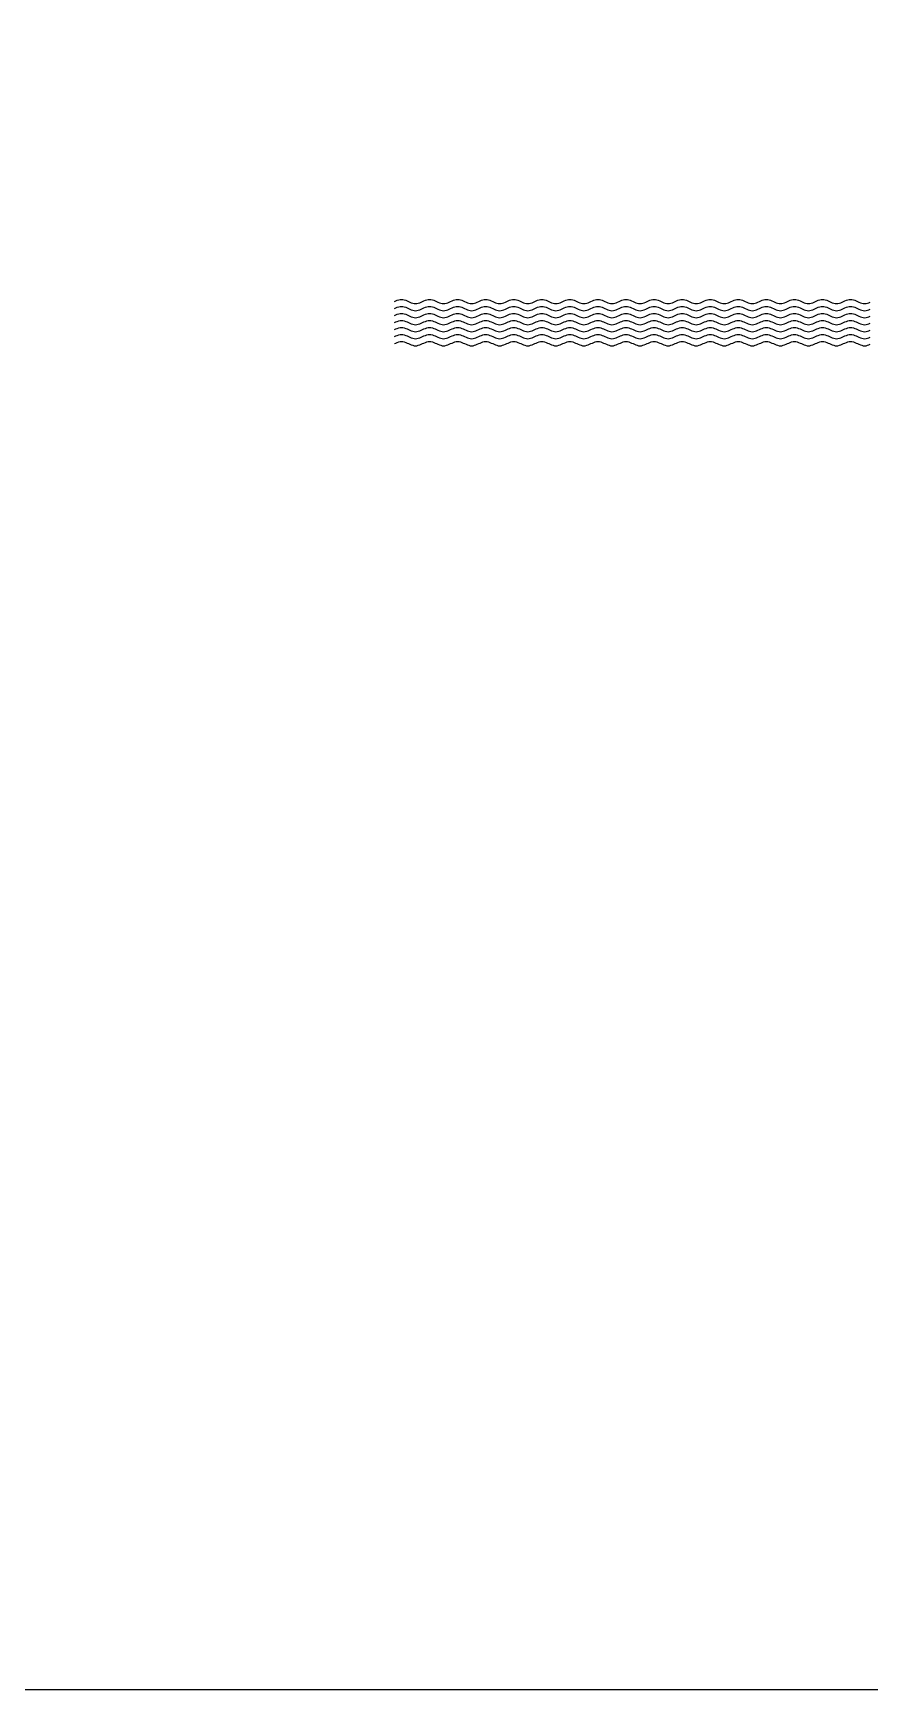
# Model space of a CAD drawing. Header units: millimetres. Extents: x -37 to 615, y -148 to 313.
# Drawn here: x 182.3 to 301.5, y -147.9 to 88.3 of the extents above; entities that cross this region are included whole.
import ezdxf

# ---------------------------------------------------------------- set-up
doc = ezdxf.new("R2010")
doc.units = ezdxf.units.MM

msp = doc.modelspace()

# ---------------------------------------------------------------- linework, layer by layer
at = {"color": 3, "linetype": 'ByBlock'}
msp.add_lwpolyline([(-36.77, 313.19), (615.38, 313.19), (615.38, -147.93), (-36.77, -147.93)], close=True, dxfattribs=at)
at = {"color": 7}
for points in [[(233.8, 50), (234, 50.09), (234.2, 50.18), (234.4, 50.24), (234.6, 50.29), (234.8, 50.3), (235, 50.29), (235.2, 50.24), (235.4, 50.18), (235.6, 50.09), (235.8, 50), (236, 49.91), (236.2, 49.82), (236.4, 49.76), (236.6, 49.71), (236.8, 49.7), (237, 49.71), (237.2, 49.76), (237.4, 49.82), (237.6, 49.91), (237.8, 50), (238, 50.09), (238.2, 50.18), (238.4, 50.24), (238.6, 50.29), (238.8, 50.3), (239, 50.29), (239.2, 50.24), (239.4, 50.18), (239.6, 50.09), (239.8, 50), (240, 49.91), (240.2, 49.82), (240.4, 49.76), (240.6, 49.71), (240.8, 49.7), (241, 49.71), (241.2, 49.76), (241.4, 49.82), (241.6, 49.91), (241.8, 50), (242, 50.09), (242.2, 50.18), (242.4, 50.24), (242.6, 50.29), (242.8, 50.3), (243, 50.29), (243.2, 50.24), (243.4, 50.18), (243.6, 50.09), (243.8, 50), (244, 49.91), (244.2, 49.82), (244.4, 49.76), (244.6, 49.71), (244.8, 49.7), (245, 49.71), (245.2, 49.76), (245.4, 49.82), (245.6, 49.91), (245.8, 50), (246, 50.09), (246.2, 50.18), (246.4, 50.24), (246.6, 50.29), (246.8, 50.3), (247, 50.29), (247.2, 50.24), (247.4, 50.18), (247.6, 50.09), (247.8, 50), (248, 49.91), (248.2, 49.82), (248.4, 49.76), (248.6, 49.71), (248.8, 49.7), (249, 49.71), (249.2, 49.76), (249.4, 49.82), (249.6, 49.91), (249.8, 50), (250, 50.09), (250.2, 50.18), (250.4, 50.24), (250.6, 50.29), (250.8, 50.3), (251, 50.29), (251.2, 50.24), (251.4, 50.18), (251.6, 50.09), (251.8, 50), (252, 49.91), (252.2, 49.82), (252.4, 49.76), (252.6, 49.71), (252.8, 49.7), (253, 49.71), (253.2, 49.76), (253.4, 49.82), (253.6, 49.91), (253.8, 50), (254, 50.09), (254.2, 50.18), (254.4, 50.24), (254.6, 50.29), (254.8, 50.3), (255, 50.29), (255.2, 50.24), (255.4, 50.18), (255.6, 50.09), (255.8, 50), (256, 49.91), (256.2, 49.82), (256.4, 49.76), (256.6, 49.71), (256.8, 49.7), (257, 49.71), (257.2, 49.76), (257.4, 49.82), (257.6, 49.91), (257.8, 50), (258, 50.09), (258.2, 50.18), (258.4, 50.24), (258.6, 50.29), (258.8, 50.3), (259, 50.29), (259.2, 50.24), (259.4, 50.18), (259.6, 50.09), (259.8, 50), (260, 49.91), (260.2, 49.82), (260.4, 49.76), (260.6, 49.71), (260.8, 49.7), (261, 49.71), (261.2, 49.76), (261.4, 49.82), (261.6, 49.91), (261.8, 50), (262, 50.09), (262.2, 50.18), (262.4, 50.24), (262.6, 50.29), (262.8, 50.3), (263, 50.29), (263.2, 50.24), (263.4, 50.18), (263.6, 50.09), (263.8, 50), (264, 49.91), (264.2, 49.82), (264.4, 49.76), (264.6, 49.71), (264.8, 49.7), (265, 49.71), (265.2, 49.76), (265.4, 49.82), (265.6, 49.91), (265.8, 50), (266, 50.09), (266.2, 50.18), (266.4, 50.24), (266.6, 50.29), (266.8, 50.3), (267, 50.29), (267.2, 50.24), (267.4, 50.18), (267.6, 50.09), (267.8, 50), (268, 49.91), (268.2, 49.82), (268.4, 49.76), (268.6, 49.71), (268.8, 49.7), (269, 49.71), (269.2, 49.76), (269.4, 49.82), (269.6, 49.91), (269.8, 50), (270, 50.09), (270.2, 50.18), (270.4, 50.24), (270.6, 50.29), (270.8, 50.3), (271, 50.29), (271.2, 50.24), (271.4, 50.18), (271.6, 50.09), (271.8, 50), (272, 49.91), (272.2, 49.82), (272.4, 49.76), (272.6, 49.71), (272.8, 49.7), (273, 49.71), (273.2, 49.76), (273.4, 49.82), (273.6, 49.91), (273.8, 50), (274, 50.09), (274.2, 50.18), (274.4, 50.24), (274.6, 50.29), (274.8, 50.3), (275, 50.29), (275.2, 50.24), (275.4, 50.18), (275.6, 50.09), (275.8, 50), (276, 49.91), (276.2, 49.82), (276.4, 49.76), (276.6, 49.71), (276.8, 49.7), (277, 49.71), (277.2, 49.76), (277.4, 49.82), (277.6, 49.91), (277.8, 50), (278, 50.09), (278.2, 50.18), (278.4, 50.24), (278.6, 50.29), (278.8, 50.3), (279, 50.29), (279.2, 50.24), (279.4, 50.18), (279.6, 50.09), (279.8, 50), (280, 49.91), (280.2, 49.82), (280.4, 49.76), (280.6, 49.71), (280.8, 49.7), (281, 49.71), (281.2, 49.76), (281.4, 49.82), (281.6, 49.91), (281.8, 50), (282, 50.09), (282.2, 50.18), (282.4, 50.24), (282.6, 50.29), (282.8, 50.3), (283, 50.29), (283.2, 50.24), (283.4, 50.18), (283.6, 50.09), (283.8, 50), (284, 49.91), (284.2, 49.82), (284.4, 49.76), (284.6, 49.71), (284.8, 49.7), (285, 49.71), (285.2, 49.76), (285.4, 49.82), (285.6, 49.91), (285.8, 50), (286, 50.09), (286.2, 50.18), (286.4, 50.24), (286.6, 50.29), (286.8, 50.3), (287, 50.29), (287.2, 50.24), (287.4, 50.18), (287.6, 50.09), (287.8, 50), (288, 49.91), (288.2, 49.82), (288.4, 49.76), (288.6, 49.71), (288.8, 49.7), (289, 49.71), (289.2, 49.76), (289.4, 49.82), (289.6, 49.91), (289.8, 50), (290, 50.09), (290.2, 50.18), (290.4, 50.24), (290.6, 50.29), (290.8, 50.3), (291, 50.29), (291.2, 50.24), (291.4, 50.18), (291.6, 50.09), (291.8, 50), (292, 49.91), (292.2, 49.82), (292.4, 49.76), (292.6, 49.71), (292.8, 49.7), (293, 49.71), (293.2, 49.76), (293.4, 49.82), (293.6, 49.91), (293.8, 50), (294, 50.09), (294.2, 50.18), (294.4, 50.24), (294.6, 50.29), (294.8, 50.3), (295, 50.29), (295.2, 50.24), (295.4, 50.18), (295.6, 50.09), (295.8, 50), (296, 49.91), (296.2, 49.82), (296.4, 49.76), (296.6, 49.71), (296.8, 49.7), (297, 49.71), (297.2, 49.76), (297.4, 49.82), (297.6, 49.91), (297.8, 50), (298, 50.09), (298.2, 50.18), (298.4, 50.24), (298.6, 50.29), (298.8, 50.3), (299, 50.29), (299.2, 50.24), (299.4, 50.18), (299.6, 50.09), (299.8, 50), (300, 49.91), (300.2, 49.82), (300.4, 49.76), (300.6, 49.71), (300.8, 49.7), (301, 49.71), (301.2, 49.76), (301.4, 49.82), (301.6, 49.91)], [(233.8, 49), (234, 49.09), (234.2, 49.18), (234.4, 49.24), (234.6, 49.29), (234.8, 49.3), (235, 49.29), (235.2, 49.24), (235.4, 49.18), (235.6, 49.09), (235.8, 49), (236, 48.91), (236.2, 48.82), (236.4, 48.76), (236.6, 48.71), (236.8, 48.7), (237, 48.71), (237.2, 48.76), (237.4, 48.82), (237.6, 48.91), (237.8, 49), (238, 49.09), (238.2, 49.18), (238.4, 49.24), (238.6, 49.29), (238.8, 49.3), (239, 49.29), (239.2, 49.24), (239.4, 49.18), (239.6, 49.09), (239.8, 49), (240, 48.91), (240.2, 48.82), (240.4, 48.76), (240.6, 48.71), (240.8, 48.7), (241, 48.71), (241.2, 48.76), (241.4, 48.82), (241.6, 48.91), (241.8, 49), (242, 49.09), (242.2, 49.18), (242.4, 49.24), (242.6, 49.29), (242.8, 49.3), (243, 49.29), (243.2, 49.24), (243.4, 49.18), (243.6, 49.09), (243.8, 49), (244, 48.91), (244.2, 48.82), (244.4, 48.76), (244.6, 48.71), (244.8, 48.7), (245, 48.71), (245.2, 48.76), (245.4, 48.82), (245.6, 48.91), (245.8, 49), (246, 49.09), (246.2, 49.18), (246.4, 49.24), (246.6, 49.29), (246.8, 49.3), (247, 49.29), (247.2, 49.24), (247.4, 49.18), (247.6, 49.09), (247.8, 49), (248, 48.91), (248.2, 48.82), (248.4, 48.76), (248.6, 48.71), (248.8, 48.7), (249, 48.71), (249.2, 48.76), (249.4, 48.82), (249.6, 48.91), (249.8, 49), (250, 49.09), (250.2, 49.18), (250.4, 49.24), (250.6, 49.29), (250.8, 49.3), (251, 49.29), (251.2, 49.24), (251.4, 49.18), (251.6, 49.09), (251.8, 49), (252, 48.91), (252.2, 48.82), (252.4, 48.76), (252.6, 48.71), (252.8, 48.7), (253, 48.71), (253.2, 48.76), (253.4, 48.82), (253.6, 48.91), (253.8, 49), (254, 49.09), (254.2, 49.18), (254.4, 49.24), (254.6, 49.29), (254.8, 49.3), (255, 49.29), (255.2, 49.24), (255.4, 49.18), (255.6, 49.09), (255.8, 49), (256, 48.91), (256.2, 48.82), (256.4, 48.76), (256.6, 48.71), (256.8, 48.7), (257, 48.71), (257.2, 48.76), (257.4, 48.82), (257.6, 48.91), (257.8, 49), (258, 49.09), (258.2, 49.18), (258.4, 49.24), (258.6, 49.29), (258.8, 49.3), (259, 49.29), (259.2, 49.24), (259.4, 49.18), (259.6, 49.09), (259.8, 49), (260, 48.91), (260.2, 48.82), (260.4, 48.76), (260.6, 48.71), (260.8, 48.7), (261, 48.71), (261.2, 48.76), (261.4, 48.82), (261.6, 48.91), (261.8, 49), (262, 49.09), (262.2, 49.18), (262.4, 49.24), (262.6, 49.29), (262.8, 49.3), (263, 49.29), (263.2, 49.24), (263.4, 49.18), (263.6, 49.09), (263.8, 49), (264, 48.91), (264.2, 48.82), (264.4, 48.76), (264.6, 48.71), (264.8, 48.7), (265, 48.71), (265.2, 48.76), (265.4, 48.82), (265.6, 48.91), (265.8, 49), (266, 49.09), (266.2, 49.18), (266.4, 49.24), (266.6, 49.29), (266.8, 49.3), (267, 49.29), (267.2, 49.24), (267.4, 49.18), (267.6, 49.09), (267.8, 49), (268, 48.91), (268.2, 48.82), (268.4, 48.76), (268.6, 48.71), (268.8, 48.7), (269, 48.71), (269.2, 48.76), (269.4, 48.82), (269.6, 48.91), (269.8, 49), (270, 49.09), (270.2, 49.18), (270.4, 49.24), (270.6, 49.29), (270.8, 49.3), (271, 49.29), (271.2, 49.24), (271.4, 49.18), (271.6, 49.09), (271.8, 49), (272, 48.91), (272.2, 48.82), (272.4, 48.76), (272.6, 48.71), (272.8, 48.7), (273, 48.71), (273.2, 48.76), (273.4, 48.82), (273.6, 48.91), (273.8, 49), (274, 49.09), (274.2, 49.18), (274.4, 49.24), (274.6, 49.29), (274.8, 49.3), (275, 49.29), (275.2, 49.24), (275.4, 49.18), (275.6, 49.09), (275.8, 49), (276, 48.91), (276.2, 48.82), (276.4, 48.76), (276.6, 48.71), (276.8, 48.7), (277, 48.71), (277.2, 48.76), (277.4, 48.82), (277.6, 48.91), (277.8, 49), (278, 49.09), (278.2, 49.18), (278.4, 49.24), (278.6, 49.29), (278.8, 49.3), (279, 49.29), (279.2, 49.24), (279.4, 49.18), (279.6, 49.09), (279.8, 49), (280, 48.91), (280.2, 48.82), (280.4, 48.76), (280.6, 48.71), (280.8, 48.7), (281, 48.71), (281.2, 48.76), (281.4, 48.82), (281.6, 48.91), (281.8, 49), (282, 49.09), (282.2, 49.18), (282.4, 49.24), (282.6, 49.29), (282.8, 49.3), (283, 49.29), (283.2, 49.24), (283.4, 49.18), (283.6, 49.09), (283.8, 49), (284, 48.91), (284.2, 48.82), (284.4, 48.76), (284.6, 48.71), (284.8, 48.7), (285, 48.71), (285.2, 48.76), (285.4, 48.82), (285.6, 48.91), (285.8, 49), (286, 49.09), (286.2, 49.18), (286.4, 49.24), (286.6, 49.29), (286.8, 49.3), (287, 49.29), (287.2, 49.24), (287.4, 49.18), (287.6, 49.09), (287.8, 49), (288, 48.91), (288.2, 48.82), (288.4, 48.76), (288.6, 48.71), (288.8, 48.7), (289, 48.71), (289.2, 48.76), (289.4, 48.82), (289.6, 48.91), (289.8, 49), (290, 49.09), (290.2, 49.18), (290.4, 49.24), (290.6, 49.29), (290.8, 49.3), (291, 49.29), (291.2, 49.24), (291.4, 49.18), (291.6, 49.09), (291.8, 49), (292, 48.91), (292.2, 48.82), (292.4, 48.76), (292.6, 48.71), (292.8, 48.7), (293, 48.71), (293.2, 48.76), (293.4, 48.82), (293.6, 48.91), (293.8, 49), (294, 49.09), (294.2, 49.18), (294.4, 49.24), (294.6, 49.29), (294.8, 49.3), (295, 49.29), (295.2, 49.24), (295.4, 49.18), (295.6, 49.09), (295.8, 49), (296, 48.91), (296.2, 48.82), (296.4, 48.76), (296.6, 48.71), (296.8, 48.7), (297, 48.71), (297.2, 48.76), (297.4, 48.82), (297.6, 48.91), (297.8, 49), (298, 49.09), (298.2, 49.18), (298.4, 49.24), (298.6, 49.29), (298.8, 49.3), (299, 49.29), (299.2, 49.24), (299.4, 49.18), (299.6, 49.09), (299.8, 49), (300, 48.91), (300.2, 48.82), (300.4, 48.76), (300.6, 48.71), (300.8, 48.7), (301, 48.71), (301.2, 48.76), (301.4, 48.82), (301.6, 48.91)], [(233.8, 48), (234, 48.09), (234.2, 48.18), (234.4, 48.24), (234.6, 48.29), (234.8, 48.3), (235, 48.29), (235.2, 48.24), (235.4, 48.18), (235.6, 48.09), (235.8, 48), (236, 47.91), (236.2, 47.82), (236.4, 47.76), (236.6, 47.71), (236.8, 47.7), (237, 47.71), (237.2, 47.76), (237.4, 47.82), (237.6, 47.91), (237.8, 48), (238, 48.09), (238.2, 48.18), (238.4, 48.24), (238.6, 48.29), (238.8, 48.3), (239, 48.29), (239.2, 48.24), (239.4, 48.18), (239.6, 48.09), (239.8, 48), (240, 47.91), (240.2, 47.82), (240.4, 47.76), (240.6, 47.71), (240.8, 47.7), (241, 47.71), (241.2, 47.76), (241.4, 47.82), (241.6, 47.91), (241.8, 48), (242, 48.09), (242.2, 48.18), (242.4, 48.24), (242.6, 48.29), (242.8, 48.3), (243, 48.29), (243.2, 48.24), (243.4, 48.18), (243.6, 48.09), (243.8, 48), (244, 47.91), (244.2, 47.82), (244.4, 47.76), (244.6, 47.71), (244.8, 47.7), (245, 47.71), (245.2, 47.76), (245.4, 47.82), (245.6, 47.91), (245.8, 48), (246, 48.09), (246.2, 48.18), (246.4, 48.24), (246.6, 48.29), (246.8, 48.3), (247, 48.29), (247.2, 48.24), (247.4, 48.18), (247.6, 48.09), (247.8, 48), (248, 47.91), (248.2, 47.82), (248.4, 47.76), (248.6, 47.71), (248.8, 47.7), (249, 47.71), (249.2, 47.76), (249.4, 47.82), (249.6, 47.91), (249.8, 48), (250, 48.09), (250.2, 48.18), (250.4, 48.24), (250.6, 48.29), (250.8, 48.3), (251, 48.29), (251.2, 48.24), (251.4, 48.18), (251.6, 48.09), (251.8, 48), (252, 47.91), (252.2, 47.82), (252.4, 47.76), (252.6, 47.71), (252.8, 47.7), (253, 47.71), (253.2, 47.76), (253.4, 47.82), (253.6, 47.91), (253.8, 48), (254, 48.09), (254.2, 48.18), (254.4, 48.24), (254.6, 48.29), (254.8, 48.3), (255, 48.29), (255.2, 48.24), (255.4, 48.18), (255.6, 48.09), (255.8, 48), (256, 47.91), (256.2, 47.82), (256.4, 47.76), (256.6, 47.71), (256.8, 47.7), (257, 47.71), (257.2, 47.76), (257.4, 47.82), (257.6, 47.91), (257.8, 48), (258, 48.09), (258.2, 48.18), (258.4, 48.24), (258.6, 48.29), (258.8, 48.3), (259, 48.29), (259.2, 48.24), (259.4, 48.18), (259.6, 48.09), (259.8, 48), (260, 47.91), (260.2, 47.82), (260.4, 47.76), (260.6, 47.71), (260.8, 47.7), (261, 47.71), (261.2, 47.76), (261.4, 47.82), (261.6, 47.91), (261.8, 48), (262, 48.09), (262.2, 48.18), (262.4, 48.24), (262.6, 48.29), (262.8, 48.3), (263, 48.29), (263.2, 48.24), (263.4, 48.18), (263.6, 48.09), (263.8, 48), (264, 47.91), (264.2, 47.82), (264.4, 47.76), (264.6, 47.71), (264.8, 47.7), (265, 47.71), (265.2, 47.76), (265.4, 47.82), (265.6, 47.91), (265.8, 48), (266, 48.09), (266.2, 48.18), (266.4, 48.24), (266.6, 48.29), (266.8, 48.3), (267, 48.29), (267.2, 48.24), (267.4, 48.18), (267.6, 48.09), (267.8, 48), (268, 47.91), (268.2, 47.82), (268.4, 47.76), (268.6, 47.71), (268.8, 47.7), (269, 47.71), (269.2, 47.76), (269.4, 47.82), (269.6, 47.91), (269.8, 48), (270, 48.09), (270.2, 48.18), (270.4, 48.24), (270.6, 48.29), (270.8, 48.3), (271, 48.29), (271.2, 48.24), (271.4, 48.18), (271.6, 48.09), (271.8, 48), (272, 47.91), (272.2, 47.82), (272.4, 47.76), (272.6, 47.71), (272.8, 47.7), (273, 47.71), (273.2, 47.76), (273.4, 47.82), (273.6, 47.91), (273.8, 48), (274, 48.09), (274.2, 48.18), (274.4, 48.24), (274.6, 48.29), (274.8, 48.3), (275, 48.29), (275.2, 48.24), (275.4, 48.18), (275.6, 48.09), (275.8, 48), (276, 47.91), (276.2, 47.82), (276.4, 47.76), (276.6, 47.71), (276.8, 47.7), (277, 47.71), (277.2, 47.76), (277.4, 47.82), (277.6, 47.91), (277.8, 48), (278, 48.09), (278.2, 48.18), (278.4, 48.24), (278.6, 48.29), (278.8, 48.3), (279, 48.29), (279.2, 48.24), (279.4, 48.18), (279.6, 48.09), (279.8, 48), (280, 47.91), (280.2, 47.82), (280.4, 47.76), (280.6, 47.71), (280.8, 47.7), (281, 47.71), (281.2, 47.76), (281.4, 47.82), (281.6, 47.91), (281.8, 48), (282, 48.09), (282.2, 48.18), (282.4, 48.24), (282.6, 48.29), (282.8, 48.3), (283, 48.29), (283.2, 48.24), (283.4, 48.18), (283.6, 48.09), (283.8, 48), (284, 47.91), (284.2, 47.82), (284.4, 47.76), (284.6, 47.71), (284.8, 47.7), (285, 47.71), (285.2, 47.76), (285.4, 47.82), (285.6, 47.91), (285.8, 48), (286, 48.09), (286.2, 48.18), (286.4, 48.24), (286.6, 48.29), (286.8, 48.3), (287, 48.29), (287.2, 48.24), (287.4, 48.18), (287.6, 48.09), (287.8, 48), (288, 47.91), (288.2, 47.82), (288.4, 47.76), (288.6, 47.71), (288.8, 47.7), (289, 47.71), (289.2, 47.76), (289.4, 47.82), (289.6, 47.91), (289.8, 48), (290, 48.09), (290.2, 48.18), (290.4, 48.24), (290.6, 48.29), (290.8, 48.3), (291, 48.29), (291.2, 48.24), (291.4, 48.18), (291.6, 48.09), (291.8, 48), (292, 47.91), (292.2, 47.82), (292.4, 47.76), (292.6, 47.71), (292.8, 47.7), (293, 47.71), (293.2, 47.76), (293.4, 47.82), (293.6, 47.91), (293.8, 48), (294, 48.09), (294.2, 48.18), (294.4, 48.24), (294.6, 48.29), (294.8, 48.3), (295, 48.29), (295.2, 48.24), (295.4, 48.18), (295.6, 48.09), (295.8, 48), (296, 47.91), (296.2, 47.82), (296.4, 47.76), (296.6, 47.71), (296.8, 47.7), (297, 47.71), (297.2, 47.76), (297.4, 47.82), (297.6, 47.91), (297.8, 48), (298, 48.09), (298.2, 48.18), (298.4, 48.24), (298.6, 48.29), (298.8, 48.3), (299, 48.29), (299.2, 48.24), (299.4, 48.18), (299.6, 48.09), (299.8, 48), (300, 47.91), (300.2, 47.82), (300.4, 47.76), (300.6, 47.71), (300.8, 47.7), (301, 47.71), (301.2, 47.76), (301.4, 47.82), (301.6, 47.91)], [(233.8, 47), (234, 47.09), (234.2, 47.18), (234.4, 47.24), (234.6, 47.29), (234.8, 47.3), (235, 47.29), (235.2, 47.24), (235.4, 47.18), (235.6, 47.09), (235.8, 47), (236, 46.91), (236.2, 46.82), (236.4, 46.76), (236.6, 46.71), (236.8, 46.7), (237, 46.71), (237.2, 46.76), (237.4, 46.82), (237.6, 46.91), (237.8, 47), (238, 47.09), (238.2, 47.18), (238.4, 47.24), (238.6, 47.29), (238.8, 47.3), (239, 47.29), (239.2, 47.24), (239.4, 47.18), (239.6, 47.09), (239.8, 47), (240, 46.91), (240.2, 46.82), (240.4, 46.76), (240.6, 46.71), (240.8, 46.7), (241, 46.71), (241.2, 46.76), (241.4, 46.82), (241.6, 46.91), (241.8, 47), (242, 47.09), (242.2, 47.18), (242.4, 47.24), (242.6, 47.29), (242.8, 47.3), (243, 47.29), (243.2, 47.24), (243.4, 47.18), (243.6, 47.09), (243.8, 47), (244, 46.91), (244.2, 46.82), (244.4, 46.76), (244.6, 46.71), (244.8, 46.7), (245, 46.71), (245.2, 46.76), (245.4, 46.82), (245.6, 46.91), (245.8, 47), (246, 47.09), (246.2, 47.18), (246.4, 47.24), (246.6, 47.29), (246.8, 47.3), (247, 47.29), (247.2, 47.24), (247.4, 47.18), (247.6, 47.09), (247.8, 47), (248, 46.91), (248.2, 46.82), (248.4, 46.76), (248.6, 46.71), (248.8, 46.7), (249, 46.71), (249.2, 46.76), (249.4, 46.82), (249.6, 46.91), (249.8, 47), (250, 47.09), (250.2, 47.18), (250.4, 47.24), (250.6, 47.29), (250.8, 47.3), (251, 47.29), (251.2, 47.24), (251.4, 47.18), (251.6, 47.09), (251.8, 47), (252, 46.91), (252.2, 46.82), (252.4, 46.76), (252.6, 46.71), (252.8, 46.7), (253, 46.71), (253.2, 46.76), (253.4, 46.82), (253.6, 46.91), (253.8, 47), (254, 47.09), (254.2, 47.18), (254.4, 47.24), (254.6, 47.29), (254.8, 47.3), (255, 47.29), (255.2, 47.24), (255.4, 47.18), (255.6, 47.09), (255.8, 47), (256, 46.91), (256.2, 46.82), (256.4, 46.76), (256.6, 46.71), (256.8, 46.7), (257, 46.71), (257.2, 46.76), (257.4, 46.82), (257.6, 46.91), (257.8, 47), (258, 47.09), (258.2, 47.18), (258.4, 47.24), (258.6, 47.29), (258.8, 47.3), (259, 47.29), (259.2, 47.24), (259.4, 47.18), (259.6, 47.09), (259.8, 47), (260, 46.91), (260.2, 46.82), (260.4, 46.76), (260.6, 46.71), (260.8, 46.7), (261, 46.71), (261.2, 46.76), (261.4, 46.82), (261.6, 46.91), (261.8, 47), (262, 47.09), (262.2, 47.18), (262.4, 47.24), (262.6, 47.29), (262.8, 47.3), (263, 47.29), (263.2, 47.24), (263.4, 47.18), (263.6, 47.09), (263.8, 47), (264, 46.91), (264.2, 46.82), (264.4, 46.76), (264.6, 46.71), (264.8, 46.7), (265, 46.71), (265.2, 46.76), (265.4, 46.82), (265.6, 46.91), (265.8, 47), (266, 47.09), (266.2, 47.18), (266.4, 47.24), (266.6, 47.29), (266.8, 47.3), (267, 47.29), (267.2, 47.24), (267.4, 47.18), (267.6, 47.09), (267.8, 47), (268, 46.91), (268.2, 46.82), (268.4, 46.76), (268.6, 46.71), (268.8, 46.7), (269, 46.71), (269.2, 46.76), (269.4, 46.82), (269.6, 46.91), (269.8, 47), (270, 47.09), (270.2, 47.18), (270.4, 47.24), (270.6, 47.29), (270.8, 47.3), (271, 47.29), (271.2, 47.24), (271.4, 47.18), (271.6, 47.09), (271.8, 47), (272, 46.91), (272.2, 46.82), (272.4, 46.76), (272.6, 46.71), (272.8, 46.7), (273, 46.71), (273.2, 46.76), (273.4, 46.82), (273.6, 46.91), (273.8, 47), (274, 47.09), (274.2, 47.18), (274.4, 47.24), (274.6, 47.29), (274.8, 47.3), (275, 47.29), (275.2, 47.24), (275.4, 47.18), (275.6, 47.09), (275.8, 47), (276, 46.91), (276.2, 46.82), (276.4, 46.76), (276.6, 46.71), (276.8, 46.7), (277, 46.71), (277.2, 46.76), (277.4, 46.82), (277.6, 46.91), (277.8, 47), (278, 47.09), (278.2, 47.18), (278.4, 47.24), (278.6, 47.29), (278.8, 47.3), (279, 47.29), (279.2, 47.24), (279.4, 47.18), (279.6, 47.09), (279.8, 47), (280, 46.91), (280.2, 46.82), (280.4, 46.76), (280.6, 46.71), (280.8, 46.7), (281, 46.71), (281.2, 46.76), (281.4, 46.82), (281.6, 46.91), (281.8, 47), (282, 47.09), (282.2, 47.18), (282.4, 47.24), (282.6, 47.29), (282.8, 47.3), (283, 47.29), (283.2, 47.24), (283.4, 47.18), (283.6, 47.09), (283.8, 47), (284, 46.91), (284.2, 46.82), (284.4, 46.76), (284.6, 46.71), (284.8, 46.7), (285, 46.71), (285.2, 46.76), (285.4, 46.82), (285.6, 46.91), (285.8, 47), (286, 47.09), (286.2, 47.18), (286.4, 47.24), (286.6, 47.29), (286.8, 47.3), (287, 47.29), (287.2, 47.24), (287.4, 47.18), (287.6, 47.09), (287.8, 47), (288, 46.91), (288.2, 46.82), (288.4, 46.76), (288.6, 46.71), (288.8, 46.7), (289, 46.71), (289.2, 46.76), (289.4, 46.82), (289.6, 46.91), (289.8, 47), (290, 47.09), (290.2, 47.18), (290.4, 47.24), (290.6, 47.29), (290.8, 47.3), (291, 47.29), (291.2, 47.24), (291.4, 47.18), (291.6, 47.09), (291.8, 47), (292, 46.91), (292.2, 46.82), (292.4, 46.76), (292.6, 46.71), (292.8, 46.7), (293, 46.71), (293.2, 46.76), (293.4, 46.82), (293.6, 46.91), (293.8, 47), (294, 47.09), (294.2, 47.18), (294.4, 47.24), (294.6, 47.29), (294.8, 47.3), (295, 47.29), (295.2, 47.24), (295.4, 47.18), (295.6, 47.09), (295.8, 47), (296, 46.91), (296.2, 46.82), (296.4, 46.76), (296.6, 46.71), (296.8, 46.7), (297, 46.71), (297.2, 46.76), (297.4, 46.82), (297.6, 46.91), (297.8, 47), (298, 47.09), (298.2, 47.18), (298.4, 47.24), (298.6, 47.29), (298.8, 47.3), (299, 47.29), (299.2, 47.24), (299.4, 47.18), (299.6, 47.09), (299.8, 47), (300, 46.91), (300.2, 46.82), (300.4, 46.76), (300.6, 46.71), (300.8, 46.7), (301, 46.71), (301.2, 46.76), (301.4, 46.82), (301.6, 46.91)], [(233.8, 46), (234, 46.09), (234.2, 46.18), (234.4, 46.24), (234.6, 46.29), (234.8, 46.3), (235, 46.29), (235.2, 46.24), (235.4, 46.18), (235.6, 46.09), (235.8, 46), (236, 45.91), (236.2, 45.82), (236.4, 45.76), (236.6, 45.71), (236.8, 45.7), (237, 45.71), (237.2, 45.76), (237.4, 45.82), (237.6, 45.91), (237.8, 46), (238, 46.09), (238.2, 46.18), (238.4, 46.24), (238.6, 46.29), (238.8, 46.3), (239, 46.29), (239.2, 46.24), (239.4, 46.18), (239.6, 46.09), (239.8, 46), (240, 45.91), (240.2, 45.82), (240.4, 45.76), (240.6, 45.71), (240.8, 45.7), (241, 45.71), (241.2, 45.76), (241.4, 45.82), (241.6, 45.91), (241.8, 46), (242, 46.09), (242.2, 46.18), (242.4, 46.24), (242.6, 46.29), (242.8, 46.3), (243, 46.29), (243.2, 46.24), (243.4, 46.18), (243.6, 46.09), (243.8, 46), (244, 45.91), (244.2, 45.82), (244.4, 45.76), (244.6, 45.71), (244.8, 45.7), (245, 45.71), (245.2, 45.76), (245.4, 45.82), (245.6, 45.91), (245.8, 46), (246, 46.09), (246.2, 46.18), (246.4, 46.24), (246.6, 46.29), (246.8, 46.3), (247, 46.29), (247.2, 46.24), (247.4, 46.18), (247.6, 46.09), (247.8, 46), (248, 45.91), (248.2, 45.82), (248.4, 45.76), (248.6, 45.71), (248.8, 45.7), (249, 45.71), (249.2, 45.76), (249.4, 45.82), (249.6, 45.91), (249.8, 46), (250, 46.09), (250.2, 46.18), (250.4, 46.24), (250.6, 46.29), (250.8, 46.3), (251, 46.29), (251.2, 46.24), (251.4, 46.18), (251.6, 46.09), (251.8, 46), (252, 45.91), (252.2, 45.82), (252.4, 45.76), (252.6, 45.71), (252.8, 45.7), (253, 45.71), (253.2, 45.76), (253.4, 45.82), (253.6, 45.91), (253.8, 46), (254, 46.09), (254.2, 46.18), (254.4, 46.24), (254.6, 46.29), (254.8, 46.3), (255, 46.29), (255.2, 46.24), (255.4, 46.18), (255.6, 46.09), (255.8, 46), (256, 45.91), (256.2, 45.82), (256.4, 45.76), (256.6, 45.71), (256.8, 45.7), (257, 45.71), (257.2, 45.76), (257.4, 45.82), (257.6, 45.91), (257.8, 46), (258, 46.09), (258.2, 46.18), (258.4, 46.24), (258.6, 46.29), (258.8, 46.3), (259, 46.29), (259.2, 46.24), (259.4, 46.18), (259.6, 46.09), (259.8, 46), (260, 45.91), (260.2, 45.82), (260.4, 45.76), (260.6, 45.71), (260.8, 45.7), (261, 45.71), (261.2, 45.76), (261.4, 45.82), (261.6, 45.91), (261.8, 46), (262, 46.09), (262.2, 46.18), (262.4, 46.24), (262.6, 46.29), (262.8, 46.3), (263, 46.29), (263.2, 46.24), (263.4, 46.18), (263.6, 46.09), (263.8, 46), (264, 45.91), (264.2, 45.82), (264.4, 45.76), (264.6, 45.71), (264.8, 45.7), (265, 45.71), (265.2, 45.76), (265.4, 45.82), (265.6, 45.91), (265.8, 46), (266, 46.09), (266.2, 46.18), (266.4, 46.24), (266.6, 46.29), (266.8, 46.3), (267, 46.29), (267.2, 46.24), (267.4, 46.18), (267.6, 46.09), (267.8, 46), (268, 45.91), (268.2, 45.82), (268.4, 45.76), (268.6, 45.71), (268.8, 45.7), (269, 45.71), (269.2, 45.76), (269.4, 45.82), (269.6, 45.91), (269.8, 46), (270, 46.09), (270.2, 46.18), (270.4, 46.24), (270.6, 46.29), (270.8, 46.3), (271, 46.29), (271.2, 46.24), (271.4, 46.18), (271.6, 46.09), (271.8, 46), (272, 45.91), (272.2, 45.82), (272.4, 45.76), (272.6, 45.71), (272.8, 45.7), (273, 45.71), (273.2, 45.76), (273.4, 45.82), (273.6, 45.91), (273.8, 46), (274, 46.09), (274.2, 46.18), (274.4, 46.24), (274.6, 46.29), (274.8, 46.3), (275, 46.29), (275.2, 46.24), (275.4, 46.18), (275.6, 46.09), (275.8, 46), (276, 45.91), (276.2, 45.82), (276.4, 45.76), (276.6, 45.71), (276.8, 45.7), (277, 45.71), (277.2, 45.76), (277.4, 45.82), (277.6, 45.91), (277.8, 46), (278, 46.09), (278.2, 46.18), (278.4, 46.24), (278.6, 46.29), (278.8, 46.3), (279, 46.29), (279.2, 46.24), (279.4, 46.18), (279.6, 46.09), (279.8, 46), (280, 45.91), (280.2, 45.82), (280.4, 45.76), (280.6, 45.71), (280.8, 45.7), (281, 45.71), (281.2, 45.76), (281.4, 45.82), (281.6, 45.91), (281.8, 46), (282, 46.09), (282.2, 46.18), (282.4, 46.24), (282.6, 46.29), (282.8, 46.3), (283, 46.29), (283.2, 46.24), (283.4, 46.18), (283.6, 46.09), (283.8, 46), (284, 45.91), (284.2, 45.82), (284.4, 45.76), (284.6, 45.71), (284.8, 45.7), (285, 45.71), (285.2, 45.76), (285.4, 45.82), (285.6, 45.91), (285.8, 46), (286, 46.09), (286.2, 46.18), (286.4, 46.24), (286.6, 46.29), (286.8, 46.3), (287, 46.29), (287.2, 46.24), (287.4, 46.18), (287.6, 46.09), (287.8, 46), (288, 45.91), (288.2, 45.82), (288.4, 45.76), (288.6, 45.71), (288.8, 45.7), (289, 45.71), (289.2, 45.76), (289.4, 45.82), (289.6, 45.91), (289.8, 46), (290, 46.09), (290.2, 46.18), (290.4, 46.24), (290.6, 46.29), (290.8, 46.3), (291, 46.29), (291.2, 46.24), (291.4, 46.18), (291.6, 46.09), (291.8, 46), (292, 45.91), (292.2, 45.82), (292.4, 45.76), (292.6, 45.71), (292.8, 45.7), (293, 45.71), (293.2, 45.76), (293.4, 45.82), (293.6, 45.91), (293.8, 46), (294, 46.09), (294.2, 46.18), (294.4, 46.24), (294.6, 46.29), (294.8, 46.3), (295, 46.29), (295.2, 46.24), (295.4, 46.18), (295.6, 46.09), (295.8, 46), (296, 45.91), (296.2, 45.82), (296.4, 45.76), (296.6, 45.71), (296.8, 45.7), (297, 45.71), (297.2, 45.76), (297.4, 45.82), (297.6, 45.91), (297.8, 46), (298, 46.09), (298.2, 46.18), (298.4, 46.24), (298.6, 46.29), (298.8, 46.3), (299, 46.29), (299.2, 46.24), (299.4, 46.18), (299.6, 46.09), (299.8, 46), (300, 45.91), (300.2, 45.82), (300.4, 45.76), (300.6, 45.71), (300.8, 45.7), (301, 45.71), (301.2, 45.76), (301.4, 45.82), (301.6, 45.91)], [(233.8, 45), (234, 45.09), (234.2, 45.18), (234.4, 45.24), (234.6, 45.29), (234.8, 45.3), (235, 45.29), (235.2, 45.24), (235.4, 45.18), (235.6, 45.09), (235.8, 45), (236, 44.91), (236.2, 44.82), (236.4, 44.76), (236.6, 44.71), (236.8, 44.7), (237, 44.71), (237.2, 44.76), (237.4, 44.82), (237.6, 44.91), (237.8, 45), (238, 45.09), (238.2, 45.18), (238.4, 45.24), (238.6, 45.29), (238.8, 45.3), (239, 45.29), (239.2, 45.24), (239.4, 45.18), (239.6, 45.09), (239.8, 45), (240, 44.91), (240.2, 44.82), (240.4, 44.76), (240.6, 44.71), (240.8, 44.7), (241, 44.71), (241.2, 44.76), (241.4, 44.82), (241.6, 44.91), (241.8, 45), (242, 45.09), (242.2, 45.18), (242.4, 45.24), (242.6, 45.29), (242.8, 45.3), (243, 45.29), (243.2, 45.24), (243.4, 45.18), (243.6, 45.09), (243.8, 45), (244, 44.91), (244.2, 44.82), (244.4, 44.76), (244.6, 44.71), (244.8, 44.7), (245, 44.71), (245.2, 44.76), (245.4, 44.82), (245.6, 44.91), (245.8, 45), (246, 45.09), (246.2, 45.18), (246.4, 45.24), (246.6, 45.29), (246.8, 45.3), (247, 45.29), (247.2, 45.24), (247.4, 45.18), (247.6, 45.09), (247.8, 45), (248, 44.91), (248.2, 44.82), (248.4, 44.76), (248.6, 44.71), (248.8, 44.7), (249, 44.71), (249.2, 44.76), (249.4, 44.82), (249.6, 44.91), (249.8, 45), (250, 45.09), (250.2, 45.18), (250.4, 45.24), (250.6, 45.29), (250.8, 45.3), (251, 45.29), (251.2, 45.24), (251.4, 45.18), (251.6, 45.09), (251.8, 45), (252, 44.91), (252.2, 44.82), (252.4, 44.76), (252.6, 44.71), (252.8, 44.7), (253, 44.71), (253.2, 44.76), (253.4, 44.82), (253.6, 44.91), (253.8, 45), (254, 45.09), (254.2, 45.18), (254.4, 45.24), (254.6, 45.29), (254.8, 45.3), (255, 45.29), (255.2, 45.24), (255.4, 45.18), (255.6, 45.09), (255.8, 45), (256, 44.91), (256.2, 44.82), (256.4, 44.76), (256.6, 44.71), (256.8, 44.7), (257, 44.71), (257.2, 44.76), (257.4, 44.82), (257.6, 44.91), (257.8, 45), (258, 45.09), (258.2, 45.18), (258.4, 45.24), (258.6, 45.29), (258.8, 45.3), (259, 45.29), (259.2, 45.24), (259.4, 45.18), (259.6, 45.09), (259.8, 45), (260, 44.91), (260.2, 44.82), (260.4, 44.76), (260.6, 44.71), (260.8, 44.7), (261, 44.71), (261.2, 44.76), (261.4, 44.82), (261.6, 44.91), (261.8, 45), (262, 45.09), (262.2, 45.18), (262.4, 45.24), (262.6, 45.29), (262.8, 45.3), (263, 45.29), (263.2, 45.24), (263.4, 45.18), (263.6, 45.09), (263.8, 45), (264, 44.91), (264.2, 44.82), (264.4, 44.76), (264.6, 44.71), (264.8, 44.7), (265, 44.71), (265.2, 44.76), (265.4, 44.82), (265.6, 44.91), (265.8, 45), (266, 45.09), (266.2, 45.18), (266.4, 45.24), (266.6, 45.29), (266.8, 45.3), (267, 45.29), (267.2, 45.24), (267.4, 45.18), (267.6, 45.09), (267.8, 45), (268, 44.91), (268.2, 44.82), (268.4, 44.76), (268.6, 44.71), (268.8, 44.7), (269, 44.71), (269.2, 44.76), (269.4, 44.82), (269.6, 44.91), (269.8, 45), (270, 45.09), (270.2, 45.18), (270.4, 45.24), (270.6, 45.29), (270.8, 45.3), (271, 45.29), (271.2, 45.24), (271.4, 45.18), (271.6, 45.09), (271.8, 45), (272, 44.91), (272.2, 44.82), (272.4, 44.76), (272.6, 44.71), (272.8, 44.7), (273, 44.71), (273.2, 44.76), (273.4, 44.82), (273.6, 44.91), (273.8, 45), (274, 45.09), (274.2, 45.18), (274.4, 45.24), (274.6, 45.29), (274.8, 45.3), (275, 45.29), (275.2, 45.24), (275.4, 45.18), (275.6, 45.09), (275.8, 45), (276, 44.91), (276.2, 44.82), (276.4, 44.76), (276.6, 44.71), (276.8, 44.7), (277, 44.71), (277.2, 44.76), (277.4, 44.82), (277.6, 44.91), (277.8, 45), (278, 45.09), (278.2, 45.18), (278.4, 45.24), (278.6, 45.29), (278.8, 45.3), (279, 45.29), (279.2, 45.24), (279.4, 45.18), (279.6, 45.09), (279.8, 45), (280, 44.91), (280.2, 44.82), (280.4, 44.76), (280.6, 44.71), (280.8, 44.7), (281, 44.71), (281.2, 44.76), (281.4, 44.82), (281.6, 44.91), (281.8, 45), (282, 45.09), (282.2, 45.18), (282.4, 45.24), (282.6, 45.29), (282.8, 45.3), (283, 45.29), (283.2, 45.24), (283.4, 45.18), (283.6, 45.09), (283.8, 45), (284, 44.91), (284.2, 44.82), (284.4, 44.76), (284.6, 44.71), (284.8, 44.7), (285, 44.71), (285.2, 44.76), (285.4, 44.82), (285.6, 44.91), (285.8, 45), (286, 45.09), (286.2, 45.18), (286.4, 45.24), (286.6, 45.29), (286.8, 45.3), (287, 45.29), (287.2, 45.24), (287.4, 45.18), (287.6, 45.09), (287.8, 45), (288, 44.91), (288.2, 44.82), (288.4, 44.76), (288.6, 44.71), (288.8, 44.7), (289, 44.71), (289.2, 44.76), (289.4, 44.82), (289.6, 44.91), (289.8, 45), (290, 45.09), (290.2, 45.18), (290.4, 45.24), (290.6, 45.29), (290.8, 45.3), (291, 45.29), (291.2, 45.24), (291.4, 45.18), (291.6, 45.09), (291.8, 45), (292, 44.91), (292.2, 44.82), (292.4, 44.76), (292.6, 44.71), (292.8, 44.7), (293, 44.71), (293.2, 44.76), (293.4, 44.82), (293.6, 44.91), (293.8, 45), (294, 45.09), (294.2, 45.18), (294.4, 45.24), (294.6, 45.29), (294.8, 45.3), (295, 45.29), (295.2, 45.24), (295.4, 45.18), (295.6, 45.09), (295.8, 45), (296, 44.91), (296.2, 44.82), (296.4, 44.76), (296.6, 44.71), (296.8, 44.7), (297, 44.71), (297.2, 44.76), (297.4, 44.82), (297.6, 44.91), (297.8, 45), (298, 45.09), (298.2, 45.18), (298.4, 45.24), (298.6, 45.29), (298.8, 45.3), (299, 45.29), (299.2, 45.24), (299.4, 45.18), (299.6, 45.09), (299.8, 45), (300, 44.91), (300.2, 44.82), (300.4, 44.76), (300.6, 44.71), (300.8, 44.7), (301, 44.71), (301.2, 44.76), (301.4, 44.82), (301.6, 44.91)], [(233.8, 44), (234, 44.09), (234.2, 44.18), (234.4, 44.24), (234.6, 44.29), (234.8, 44.3), (235, 44.29), (235.2, 44.24), (235.4, 44.18), (235.6, 44.09), (235.8, 44), (236, 43.91), (236.2, 43.82), (236.4, 43.76), (236.6, 43.71), (236.8, 43.7), (237, 43.71), (237.2, 43.76), (237.4, 43.82), (237.6, 43.91), (237.8, 44), (238, 44.09), (238.2, 44.18), (238.4, 44.24), (238.6, 44.29), (238.8, 44.3), (239, 44.29), (239.2, 44.24), (239.4, 44.18), (239.6, 44.09), (239.8, 44), (240, 43.91), (240.2, 43.82), (240.4, 43.76), (240.6, 43.71), (240.8, 43.7), (241, 43.71), (241.2, 43.76), (241.4, 43.82), (241.6, 43.91), (241.8, 44), (242, 44.09), (242.2, 44.18), (242.4, 44.24), (242.6, 44.29), (242.8, 44.3), (243, 44.29), (243.2, 44.24), (243.4, 44.18), (243.6, 44.09), (243.8, 44), (244, 43.91), (244.2, 43.82), (244.4, 43.76), (244.6, 43.71), (244.8, 43.7), (245, 43.71), (245.2, 43.76), (245.4, 43.82), (245.6, 43.91), (245.8, 44), (246, 44.09), (246.2, 44.18), (246.4, 44.24), (246.6, 44.29), (246.8, 44.3), (247, 44.29), (247.2, 44.24), (247.4, 44.18), (247.6, 44.09), (247.8, 44), (248, 43.91), (248.2, 43.82), (248.4, 43.76), (248.6, 43.71), (248.8, 43.7), (249, 43.71), (249.2, 43.76), (249.4, 43.82), (249.6, 43.91), (249.8, 44), (250, 44.09), (250.2, 44.18), (250.4, 44.24), (250.6, 44.29), (250.8, 44.3), (251, 44.29), (251.2, 44.24), (251.4, 44.18), (251.6, 44.09), (251.8, 44), (252, 43.91), (252.2, 43.82), (252.4, 43.76), (252.6, 43.71), (252.8, 43.7), (253, 43.71), (253.2, 43.76), (253.4, 43.82), (253.6, 43.91), (253.8, 44), (254, 44.09), (254.2, 44.18), (254.4, 44.24), (254.6, 44.29), (254.8, 44.3), (255, 44.29), (255.2, 44.24), (255.4, 44.18), (255.6, 44.09), (255.8, 44), (256, 43.91), (256.2, 43.82), (256.4, 43.76), (256.6, 43.71), (256.8, 43.7), (257, 43.71), (257.2, 43.76), (257.4, 43.82), (257.6, 43.91), (257.8, 44), (258, 44.09), (258.2, 44.18), (258.4, 44.24), (258.6, 44.29), (258.8, 44.3), (259, 44.29), (259.2, 44.24), (259.4, 44.18), (259.6, 44.09), (259.8, 44), (260, 43.91), (260.2, 43.82), (260.4, 43.76), (260.6, 43.71), (260.8, 43.7), (261, 43.71), (261.2, 43.76), (261.4, 43.82), (261.6, 43.91), (261.8, 44), (262, 44.09), (262.2, 44.18), (262.4, 44.24), (262.6, 44.29), (262.8, 44.3), (263, 44.29), (263.2, 44.24), (263.4, 44.18), (263.6, 44.09), (263.8, 44), (264, 43.91), (264.2, 43.82), (264.4, 43.76), (264.6, 43.71), (264.8, 43.7), (265, 43.71), (265.2, 43.76), (265.4, 43.82), (265.6, 43.91), (265.8, 44), (266, 44.09), (266.2, 44.18), (266.4, 44.24), (266.6, 44.29), (266.8, 44.3), (267, 44.29), (267.2, 44.24), (267.4, 44.18), (267.6, 44.09), (267.8, 44), (268, 43.91), (268.2, 43.82), (268.4, 43.76), (268.6, 43.71), (268.8, 43.7), (269, 43.71), (269.2, 43.76), (269.4, 43.82), (269.6, 43.91), (269.8, 44), (270, 44.09), (270.2, 44.18), (270.4, 44.24), (270.6, 44.29), (270.8, 44.3), (271, 44.29), (271.2, 44.24), (271.4, 44.18), (271.6, 44.09), (271.8, 44), (272, 43.91), (272.2, 43.82), (272.4, 43.76), (272.6, 43.71), (272.8, 43.7), (273, 43.71), (273.2, 43.76), (273.4, 43.82), (273.6, 43.91), (273.8, 44), (274, 44.09), (274.2, 44.18), (274.4, 44.24), (274.6, 44.29), (274.8, 44.3), (275, 44.29), (275.2, 44.24), (275.4, 44.18), (275.6, 44.09), (275.8, 44), (276, 43.91), (276.2, 43.82), (276.4, 43.76), (276.6, 43.71), (276.8, 43.7), (277, 43.71), (277.2, 43.76), (277.4, 43.82), (277.6, 43.91), (277.8, 44), (278, 44.09), (278.2, 44.18), (278.4, 44.24), (278.6, 44.29), (278.8, 44.3), (279, 44.29), (279.2, 44.24), (279.4, 44.18), (279.6, 44.09), (279.8, 44), (280, 43.91), (280.2, 43.82), (280.4, 43.76), (280.6, 43.71), (280.8, 43.7), (281, 43.71), (281.2, 43.76), (281.4, 43.82), (281.6, 43.91), (281.8, 44), (282, 44.09), (282.2, 44.18), (282.4, 44.24), (282.6, 44.29), (282.8, 44.3), (283, 44.29), (283.2, 44.24), (283.4, 44.18), (283.6, 44.09), (283.8, 44), (284, 43.91), (284.2, 43.82), (284.4, 43.76), (284.6, 43.71), (284.8, 43.7), (285, 43.71), (285.2, 43.76), (285.4, 43.82), (285.6, 43.91), (285.8, 44), (286, 44.09), (286.2, 44.18), (286.4, 44.24), (286.6, 44.29), (286.8, 44.3), (287, 44.29), (287.2, 44.24), (287.4, 44.18), (287.6, 44.09), (287.8, 44), (288, 43.91), (288.2, 43.82), (288.4, 43.76), (288.6, 43.71), (288.8, 43.7), (289, 43.71), (289.2, 43.76), (289.4, 43.82), (289.6, 43.91), (289.8, 44), (290, 44.09), (290.2, 44.18), (290.4, 44.24), (290.6, 44.29), (290.8, 44.3), (291, 44.29), (291.2, 44.24), (291.4, 44.18), (291.6, 44.09), (291.8, 44), (292, 43.91), (292.2, 43.82), (292.4, 43.76), (292.6, 43.71), (292.8, 43.7), (293, 43.71), (293.2, 43.76), (293.4, 43.82), (293.6, 43.91), (293.8, 44), (294, 44.09), (294.2, 44.18), (294.4, 44.24), (294.6, 44.29), (294.8, 44.3), (295, 44.29), (295.2, 44.24), (295.4, 44.18), (295.6, 44.09), (295.8, 44), (296, 43.91), (296.2, 43.82), (296.4, 43.76), (296.6, 43.71), (296.8, 43.7), (297, 43.71), (297.2, 43.76), (297.4, 43.82), (297.6, 43.91), (297.8, 44), (298, 44.09), (298.2, 44.18), (298.4, 44.24), (298.6, 44.29), (298.8, 44.3), (299, 44.29), (299.2, 44.24), (299.4, 44.18), (299.6, 44.09), (299.8, 44), (300, 43.91), (300.2, 43.82), (300.4, 43.76), (300.6, 43.71), (300.8, 43.7), (301, 43.71), (301.2, 43.76), (301.4, 43.82), (301.6, 43.91)]]:
    msp.add_lwpolyline(points, dxfattribs=at)

doc.saveas('drawing.dxf')
